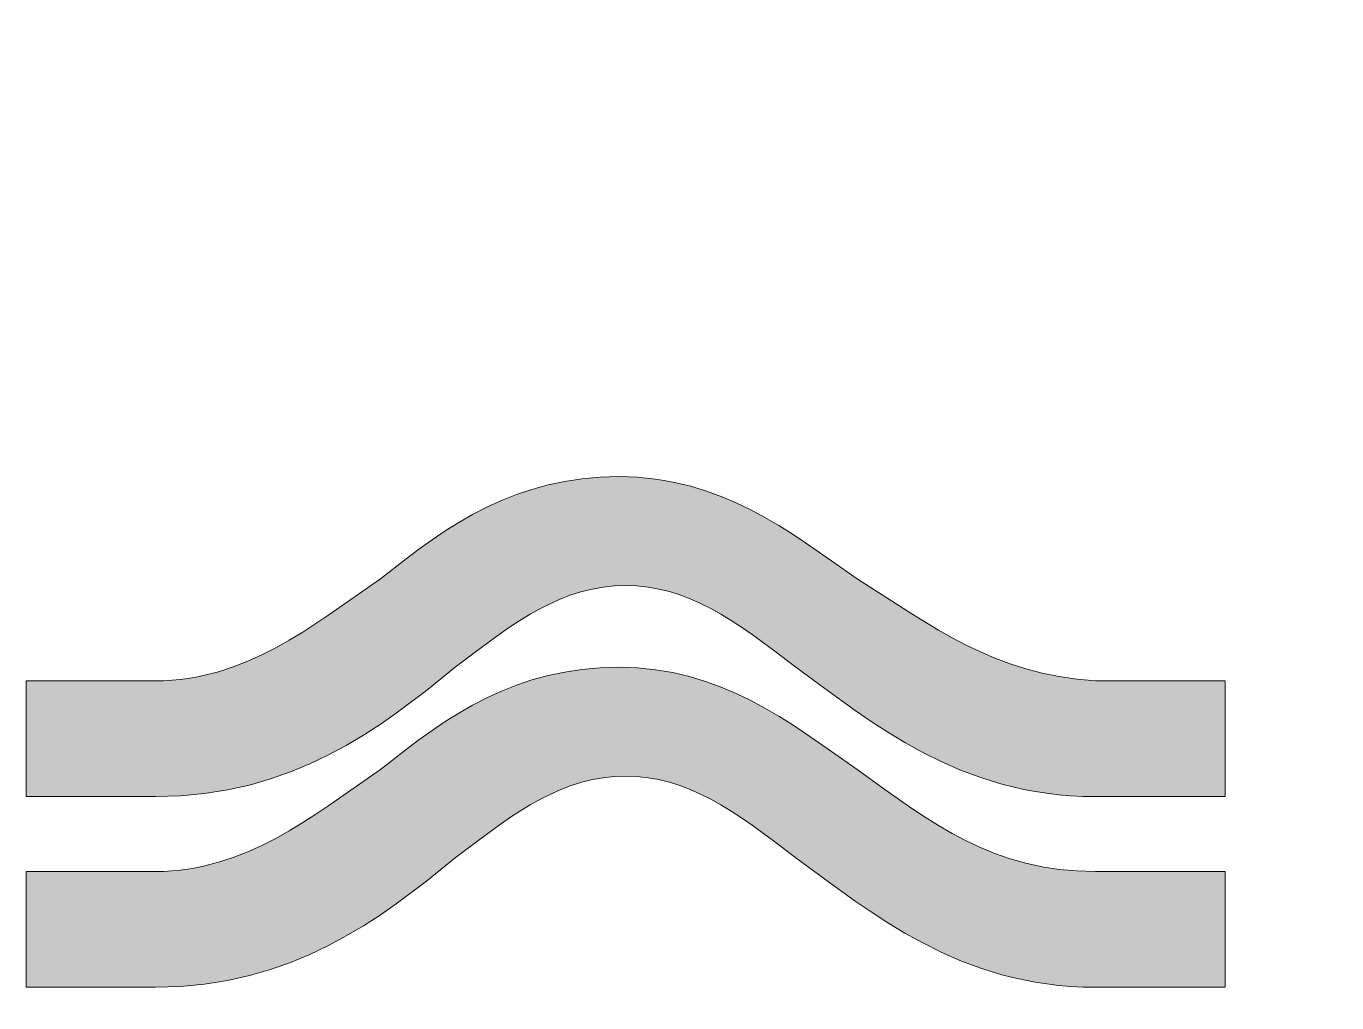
# Model space of a CAD drawing. Header units: inches. Extents: x 0.01 to 2.37, y 0.18 to 2.22.
# Drawn here: x 1.641 to 1.8414, y 0.8768 to 1.0262 of the extents above; entities that cross this region are included whole.
import ezdxf

# ---------------------------------------------------------------- set-up
doc = ezdxf.new("R2010")
doc.units = ezdxf.units.IN
doc.header["$MEASUREMENT"] = 0
doc.layers.add('Layer 1', color=7, linetype='Continuous', lineweight=0)

# ---------------------------------------------------------------- blocks, each defined once
blk = doc.blocks.new('Block_20')
at = {"layer": 'Layer 1', "transparency": 33554687}
h = blk.add_hatch(color=7, dxfattribs=at)
edge = h.paths.add_edge_path()
edge.add_spline(control_points=[(1.73303, 0.95726), (1.73303, 0.95726), (1.73445, 0.95719), (1.73445, 0.95719), (1.73445, 0.95719), (1.73584, 0.95707), (1.73584, 0.95707), (1.73584, 0.95707), (1.7372, 0.95691), (1.7372, 0.95691), (1.7372, 0.95691), (1.73854, 0.9567), (1.73854, 0.9567), (1.73854, 0.9567), (1.73985, 0.95646), (1.73985, 0.95646), (1.73985, 0.95646), (1.7424, 0.95586), (1.7424, 0.95586), (1.7424, 0.95586), (1.74486, 0.95513), (1.74486, 0.95513), (1.74486, 0.95513), (1.74724, 0.95426), (1.74724, 0.95426), (1.74724, 0.95426), (1.74953, 0.95328), (1.74953, 0.95328), (1.74953, 0.95328), (1.75176, 0.9522), (1.75176, 0.9522), (1.75176, 0.9522), (1.75393, 0.95104), (1.75393, 0.95104), (1.75393, 0.95104), (1.75604, 0.9498), (1.75604, 0.9498), (1.75604, 0.9498), (1.75811, 0.94851), (1.75811, 0.94851), (1.75811, 0.94851), (1.76015, 0.94717), (1.76015, 0.94717), (1.76015, 0.94717), (1.76412, 0.94442), (1.76412, 0.94442), (1.76412, 0.94442), (1.76804, 0.94165), (1.76804, 0.94165), (1.76804, 0.94165), (1.77637, 0.93628), (1.77637, 0.93628), (1.77637, 0.93628), (1.78049, 0.93378), (1.78049, 0.93378), (1.78049, 0.93378), (1.78258, 0.93261), (1.78258, 0.93261), (1.78258, 0.93261), (1.7847, 0.9315), (1.7847, 0.9315), (1.7847, 0.9315), (1.78688, 0.93046), (1.78688, 0.93046), (1.78688, 0.93046), (1.78911, 0.92951), (1.78911, 0.92951), (1.78911, 0.92951), (1.79143, 0.92865), (1.79143, 0.92865), (1.79143, 0.92865), (1.79382, 0.92789), (1.79382, 0.92789), (1.79382, 0.92789), (1.79631, 0.92723), (1.79631, 0.92723), (1.79631, 0.92723), (1.79891, 0.9267), (1.79891, 0.9267), (1.79891, 0.9267), (1.80164, 0.9263), (1.80164, 0.9263), (1.80164, 0.9263), (1.8045, 0.92603), (1.8045, 0.92603), (1.8045, 0.92603), (1.82429, 0.92603), (1.82429, 0.92603), (1.82429, 0.92603), (1.82429, 0.90832), (1.82429, 0.90832), (1.82429, 0.90832), (1.8045, 0.90832), (1.8045, 0.90832), (1.8045, 0.90832), (1.80256, 0.90835), (1.80256, 0.90835), (1.80256, 0.90835), (1.80067, 0.90845), (1.80067, 0.90845), (1.80067, 0.90845), (1.79883, 0.90861), (1.79883, 0.90861), (1.79883, 0.90861), (1.79702, 0.90883), (1.79702, 0.90883), (1.79702, 0.90883), (1.79524, 0.90911), (1.79524, 0.90911), (1.79524, 0.90911), (1.79351, 0.90943), (1.79351, 0.90943), (1.79351, 0.90943), (1.79182, 0.90981), (1.79182, 0.90981), (1.79182, 0.90981), (1.79016, 0.91024), (1.79016, 0.91024), (1.79016, 0.91024), (1.78853, 0.91072), (1.78853, 0.91072), (1.78853, 0.91072), (1.78694, 0.91123), (1.78694, 0.91123), (1.78694, 0.91123), (1.78386, 0.91239), (1.78386, 0.91239), (1.78386, 0.91239), (1.7809, 0.91368), (1.7809, 0.91368), (1.7809, 0.91368), (1.77806, 0.91509), (1.77806, 0.91509), (1.77806, 0.91509), (1.77533, 0.9166), (1.77533, 0.9166), (1.77533, 0.9166), (1.77271, 0.91819), (1.77271, 0.91819), (1.77271, 0.91819), (1.77017, 0.91983), (1.77017, 0.91983), (1.77017, 0.91983), (1.76773, 0.9215), (1.76773, 0.9215), (1.76773, 0.9215), (1.76307, 0.92487), (1.76307, 0.92487), (1.76307, 0.92487), (1.75866, 0.92811), (1.75866, 0.92811), (1.75866, 0.92811), (1.75524, 0.93074), (1.75524, 0.93074), (1.75524, 0.93074), (1.75196, 0.93314), (1.75196, 0.93314), (1.75196, 0.93314), (1.75036, 0.93424), (1.75036, 0.93424), (1.75036, 0.93424), (1.74878, 0.93527), (1.74878, 0.93527), (1.74878, 0.93527), (1.7472, 0.93622), (1.7472, 0.93622), (1.7472, 0.93622), (1.74564, 0.9371), (1.74564, 0.9371), (1.74564, 0.9371), (1.74408, 0.93789), (1.74408, 0.93789), (1.74408, 0.93789), (1.74251, 0.93858), (1.74251, 0.93858), (1.74251, 0.93858), (1.74093, 0.93918), (1.74093, 0.93918), (1.74093, 0.93918), (1.73933, 0.93969), (1.73933, 0.93969), (1.73933, 0.93969), (1.7377, 0.94008), (1.7377, 0.94008), (1.7377, 0.94008), (1.73605, 0.94037), (1.73605, 0.94037), (1.73605, 0.94037), (1.73435, 0.94055), (1.73435, 0.94055), (1.73435, 0.94055), (1.73262, 0.94061), (1.73262, 0.94061), (1.73262, 0.94061), (1.73089, 0.94055), (1.73089, 0.94055), (1.73089, 0.94055), (1.7292, 0.94037), (1.7292, 0.94037), (1.7292, 0.94037), (1.72754, 0.94008), (1.72754, 0.94008), (1.72754, 0.94008), (1.72592, 0.93969), (1.72592, 0.93969), (1.72592, 0.93969), (1.72432, 0.93918), (1.72432, 0.93918), (1.72432, 0.93918), (1.72273, 0.93858), (1.72273, 0.93858), (1.72273, 0.93858), (1.72117, 0.93789), (1.72117, 0.93789), (1.72117, 0.93789), (1.7196, 0.9371), (1.7196, 0.9371), (1.7196, 0.9371), (1.71804, 0.93622), (1.71804, 0.93622), (1.71804, 0.93622), (1.71647, 0.93527), (1.71647, 0.93527), (1.71647, 0.93527), (1.71489, 0.93424), (1.71489, 0.93424), (1.71489, 0.93424), (1.71328, 0.93314), (1.71328, 0.93314), (1.71328, 0.93314), (1.71, 0.93074), (1.71, 0.93074), (1.71, 0.93074), (1.70658, 0.92811), (1.70658, 0.92811), (1.70658, 0.92811), (1.70217, 0.92457), (1.70217, 0.92457), (1.70217, 0.92457), (1.69752, 0.92107), (1.69752, 0.92107), (1.69752, 0.92107), (1.69507, 0.91937), (1.69507, 0.91937), (1.69507, 0.91937), (1.69254, 0.91773), (1.69254, 0.91773), (1.69254, 0.91773), (1.68991, 0.91617), (1.68991, 0.91617), (1.68991, 0.91617), (1.68718, 0.9147), (1.68718, 0.9147), (1.68718, 0.9147), (1.68434, 0.91334), (1.68434, 0.91334), (1.68434, 0.91334), (1.68138, 0.91211), (1.68138, 0.91211), (1.68138, 0.91211), (1.6783, 0.91102), (1.6783, 0.91102), (1.6783, 0.91102), (1.67509, 0.91009), (1.67509, 0.91009), (1.67509, 0.91009), (1.67173, 0.90935), (1.67173, 0.90935), (1.67173, 0.90935), (1.66823, 0.90879), (1.66823, 0.90879), (1.66823, 0.90879), (1.66457, 0.90844), (1.66457, 0.90844), (1.66457, 0.90844), (1.66075, 0.90832), (1.66075, 0.90832), (1.66075, 0.90832), (1.64096, 0.90832), (1.64096, 0.90832), (1.64096, 0.90832), (1.64096, 0.92603), (1.64096, 0.92603), (1.64096, 0.92603), (1.66075, 0.92603), (1.66075, 0.92603), (1.66075, 0.92603), (1.66201, 0.92606), (1.66201, 0.92606), (1.66201, 0.92606), (1.66325, 0.92613), (1.66325, 0.92613), (1.66325, 0.92613), (1.66448, 0.92624), (1.66448, 0.92624), (1.66448, 0.92624), (1.66569, 0.9264), (1.66569, 0.9264), (1.66569, 0.9264), (1.66688, 0.92661), (1.66688, 0.92661), (1.66688, 0.92661), (1.66806, 0.92685), (1.66806, 0.92685), (1.66806, 0.92685), (1.67037, 0.92744), (1.67037, 0.92744), (1.67037, 0.92744), (1.67262, 0.92819), (1.67262, 0.92819), (1.67262, 0.92819), (1.67483, 0.92905), (1.67483, 0.92905), (1.67483, 0.92905), (1.67699, 0.93003), (1.67699, 0.93003), (1.67699, 0.93003), (1.67911, 0.93111), (1.67911, 0.93111), (1.67911, 0.93111), (1.68119, 0.93227), (1.68119, 0.93227), (1.68119, 0.93227), (1.68324, 0.93351), (1.68324, 0.93351), (1.68324, 0.93351), (1.68526, 0.9348), (1.68526, 0.9348), (1.68526, 0.9348), (1.68726, 0.93614), (1.68726, 0.93614), (1.68726, 0.93614), (1.69512, 0.94165), (1.69512, 0.94165), (1.69512, 0.94165), (1.69904, 0.94472), (1.69904, 0.94472), (1.69904, 0.94472), (1.70102, 0.94619), (1.70102, 0.94619), (1.70102, 0.94619), (1.70302, 0.94761), (1.70302, 0.94761), (1.70302, 0.94761), (1.70505, 0.94897), (1.70505, 0.94897), (1.70505, 0.94897), (1.70711, 0.95026), (1.70711, 0.95026), (1.70711, 0.95026), (1.70923, 0.95147), (1.70923, 0.95147), (1.70923, 0.95147), (1.7114, 0.95259), (1.7114, 0.95259), (1.7114, 0.95259), (1.71363, 0.95362), (1.71363, 0.95362), (1.71363, 0.95362), (1.71593, 0.95453), (1.71593, 0.95453), (1.71593, 0.95453), (1.7183, 0.95533), (1.7183, 0.95533), (1.7183, 0.95533), (1.72076, 0.95601), (1.72076, 0.95601), (1.72076, 0.95601), (1.72331, 0.95655), (1.72331, 0.95655), (1.72331, 0.95655), (1.72595, 0.95695), (1.72595, 0.95695), (1.72595, 0.95695), (1.72871, 0.9572), (1.72871, 0.9572), (1.72871, 0.9572), (1.73158, 0.95728), (1.73158, 0.95728), (1.73158, 0.95728), (1.73303, 0.95726), (1.73303, 0.95726)], knot_values=[0, 0, 0, 0, 1, 1, 1, 2, 2, 2, 3, 3, 3, 4, 4, 4, 5, 5, 5, 6, 6, 6, 7, 7, 7, 8, 8, 8, 9, 9, 9, 10, 10, 10, 11, 11, 11, 12, 12, 12, 13, 13, 13, 14, 14, 14, 15, 15, 15, 16, 16, 16, 17, 17, 17, 18, 18, 18, 19, 19, 19, 20, 20, 20, 21, 21, 21, 22, 22, 22, 23, 23, 23, 24, 24, 24, 25, 25, 25, 26, 26, 26, 27, 27, 27, 28, 28, 28, 29, 29, 29, 30, 30, 30, 31, 31, 31, 32, 32, 32, 33, 33, 33, 34, 34, 34, 35, 35, 35, 36, 36, 36, 37, 37, 37, 38, 38, 38, 39, 39, 39, 40, 40, 40, 41, 41, 41, 42, 42, 42, 43, 43, 43, 44, 44, 44, 45, 45, 45, 46, 46, 46, 47, 47, 47, 48, 48, 48, 49, 49, 49, 50, 50, 50, 51, 51, 51, 52, 52, 52, 53, 53, 53, 54, 54, 54, 55, 55, 55, 56, 56, 56, 57, 57, 57, 58, 58, 58, 59, 59, 59, 60, 60, 60, 61, 61, 61, 62, 62, 62, 63, 63, 63, 64, 64, 64, 65, 65, 65, 66, 66, 66, 67, 67, 67, 68, 68, 68, 69, 69, 69, 70, 70, 70, 71, 71, 71, 72, 72, 72, 73, 73, 73, 74, 74, 74, 75, 75, 75, 76, 76, 76, 77, 77, 77, 78, 78, 78, 79, 79, 79, 80, 80, 80, 81, 81, 81, 82, 82, 82, 83, 83, 83, 84, 84, 84, 85, 85, 85, 86, 86, 86, 87, 87, 87, 88, 88, 88, 89, 89, 89, 90, 90, 90, 91, 91, 91, 92, 92, 92, 93, 93, 93, 94, 94, 94, 95, 95, 95, 96, 96, 96, 97, 97, 97, 98, 98, 98, 99, 99, 99, 100, 100, 100, 101, 101, 101, 102, 102, 102, 103, 103, 103, 104, 104, 104, 105, 105, 105, 106, 106, 106, 107, 107, 107, 108, 108, 108, 109, 109, 109, 110, 110, 110, 111, 111, 111, 112, 112, 112, 113, 113, 113, 114, 114, 114, 115, 115, 115, 116, 116, 116, 117, 117, 117, 118, 118, 118, 119, 119, 119, 120, 120, 120, 121, 121, 121, 122, 122, 122, 123, 123, 123, 124, 124, 124, 125, 125, 125, 126, 126, 126, 127, 127, 127, 127], degree=3, periodic=0)
h = blk.add_hatch(color=7, dxfattribs=at)
edge = h.paths.add_edge_path()
edge.add_spline(control_points=[(1.73303, 0.92809), (1.73303, 0.92809), (1.73445, 0.92802), (1.73445, 0.92802), (1.73445, 0.92802), (1.73584, 0.9279), (1.73584, 0.9279), (1.73584, 0.9279), (1.7372, 0.92774), (1.7372, 0.92774), (1.7372, 0.92774), (1.73854, 0.92754), (1.73854, 0.92754), (1.73854, 0.92754), (1.73985, 0.9273), (1.73985, 0.9273), (1.73985, 0.9273), (1.7424, 0.9267), (1.7424, 0.9267), (1.7424, 0.9267), (1.74486, 0.92596), (1.74486, 0.92596), (1.74486, 0.92596), (1.74724, 0.92509), (1.74724, 0.92509), (1.74724, 0.92509), (1.74953, 0.92411), (1.74953, 0.92411), (1.74953, 0.92411), (1.75176, 0.92304), (1.75176, 0.92304), (1.75176, 0.92304), (1.75393, 0.92187), (1.75393, 0.92187), (1.75393, 0.92187), (1.75604, 0.92064), (1.75604, 0.92064), (1.75604, 0.92064), (1.75811, 0.91934), (1.75811, 0.91934), (1.75811, 0.91934), (1.76015, 0.918), (1.76015, 0.918), (1.76015, 0.918), (1.76412, 0.91525), (1.76412, 0.91525), (1.76412, 0.91525), (1.76804, 0.91249), (1.76804, 0.91249), (1.76804, 0.91249), (1.77225, 0.90943), (1.77225, 0.90943), (1.77225, 0.90943), (1.77637, 0.90653), (1.77637, 0.90653), (1.77637, 0.90653), (1.77843, 0.90517), (1.77843, 0.90517), (1.77843, 0.90517), (1.78049, 0.90388), (1.78049, 0.90388), (1.78049, 0.90388), (1.78258, 0.90267), (1.78258, 0.90267), (1.78258, 0.90267), (1.7847, 0.90155), (1.7847, 0.90155), (1.7847, 0.90155), (1.78688, 0.90053), (1.78688, 0.90053), (1.78688, 0.90053), (1.78911, 0.89961), (1.78911, 0.89961), (1.78911, 0.89961), (1.79143, 0.89881), (1.79143, 0.89881), (1.79143, 0.89881), (1.79382, 0.89813), (1.79382, 0.89813), (1.79382, 0.89813), (1.79631, 0.89759), (1.79631, 0.89759), (1.79631, 0.89759), (1.79891, 0.89719), (1.79891, 0.89719), (1.79891, 0.89719), (1.80164, 0.89695), (1.80164, 0.89695), (1.80164, 0.89695), (1.8045, 0.89686), (1.8045, 0.89686), (1.8045, 0.89686), (1.82429, 0.89686), (1.82429, 0.89686), (1.82429, 0.89686), (1.82429, 0.87915), (1.82429, 0.87915), (1.82429, 0.87915), (1.8045, 0.87915), (1.8045, 0.87915), (1.8045, 0.87915), (1.80256, 0.87919), (1.80256, 0.87919), (1.80256, 0.87919), (1.80067, 0.87929), (1.80067, 0.87929), (1.80067, 0.87929), (1.79883, 0.87944), (1.79883, 0.87944), (1.79883, 0.87944), (1.79702, 0.87967), (1.79702, 0.87967), (1.79702, 0.87967), (1.79524, 0.87994), (1.79524, 0.87994), (1.79524, 0.87994), (1.79351, 0.88027), (1.79351, 0.88027), (1.79351, 0.88027), (1.79182, 0.88065), (1.79182, 0.88065), (1.79182, 0.88065), (1.79016, 0.88107), (1.79016, 0.88107), (1.79016, 0.88107), (1.78853, 0.88155), (1.78853, 0.88155), (1.78853, 0.88155), (1.78694, 0.88207), (1.78694, 0.88207), (1.78694, 0.88207), (1.78386, 0.88322), (1.78386, 0.88322), (1.78386, 0.88322), (1.7809, 0.88451), (1.7809, 0.88451), (1.7809, 0.88451), (1.77806, 0.88593), (1.77806, 0.88593), (1.77806, 0.88593), (1.77533, 0.88744), (1.77533, 0.88744), (1.77533, 0.88744), (1.77271, 0.88902), (1.77271, 0.88902), (1.77271, 0.88902), (1.77017, 0.89067), (1.77017, 0.89067), (1.77017, 0.89067), (1.76773, 0.89234), (1.76773, 0.89234), (1.76773, 0.89234), (1.76307, 0.8957), (1.76307, 0.8957), (1.76307, 0.8957), (1.75866, 0.89894), (1.75866, 0.89894), (1.75866, 0.89894), (1.75524, 0.90158), (1.75524, 0.90158), (1.75524, 0.90158), (1.75196, 0.90398), (1.75196, 0.90398), (1.75196, 0.90398), (1.75036, 0.90507), (1.75036, 0.90507), (1.75036, 0.90507), (1.74878, 0.90611), (1.74878, 0.90611), (1.74878, 0.90611), (1.7472, 0.90706), (1.7472, 0.90706), (1.7472, 0.90706), (1.74564, 0.90793), (1.74564, 0.90793), (1.74564, 0.90793), (1.74408, 0.90872), (1.74408, 0.90872), (1.74408, 0.90872), (1.74251, 0.90941), (1.74251, 0.90941), (1.74251, 0.90941), (1.74093, 0.91002), (1.74093, 0.91002), (1.74093, 0.91002), (1.73933, 0.91052), (1.73933, 0.91052), (1.73933, 0.91052), (1.7377, 0.91092), (1.7377, 0.91092), (1.7377, 0.91092), (1.73605, 0.91121), (1.73605, 0.91121), (1.73605, 0.91121), (1.73435, 0.91139), (1.73435, 0.91139), (1.73435, 0.91139), (1.73262, 0.91144), (1.73262, 0.91144), (1.73262, 0.91144), (1.73089, 0.91139), (1.73089, 0.91139), (1.73089, 0.91139), (1.7292, 0.91121), (1.7292, 0.91121), (1.7292, 0.91121), (1.72754, 0.91092), (1.72754, 0.91092), (1.72754, 0.91092), (1.72592, 0.91052), (1.72592, 0.91052), (1.72592, 0.91052), (1.72432, 0.91002), (1.72432, 0.91002), (1.72432, 0.91002), (1.72273, 0.90941), (1.72273, 0.90941), (1.72273, 0.90941), (1.72117, 0.90872), (1.72117, 0.90872), (1.72117, 0.90872), (1.7196, 0.90793), (1.7196, 0.90793), (1.7196, 0.90793), (1.71804, 0.90706), (1.71804, 0.90706), (1.71804, 0.90706), (1.71647, 0.90611), (1.71647, 0.90611), (1.71647, 0.90611), (1.71489, 0.90507), (1.71489, 0.90507), (1.71489, 0.90507), (1.71328, 0.90398), (1.71328, 0.90398), (1.71328, 0.90398), (1.71, 0.90158), (1.71, 0.90158), (1.71, 0.90158), (1.70658, 0.89894), (1.70658, 0.89894), (1.70658, 0.89894), (1.70217, 0.89541), (1.70217, 0.89541), (1.70217, 0.89541), (1.69752, 0.8919), (1.69752, 0.8919), (1.69752, 0.8919), (1.69507, 0.8902), (1.69507, 0.8902), (1.69507, 0.8902), (1.69254, 0.88856), (1.69254, 0.88856), (1.69254, 0.88856), (1.68991, 0.887), (1.68991, 0.887), (1.68991, 0.887), (1.68718, 0.88554), (1.68718, 0.88554), (1.68718, 0.88554), (1.68434, 0.88418), (1.68434, 0.88418), (1.68434, 0.88418), (1.68138, 0.88294), (1.68138, 0.88294), (1.68138, 0.88294), (1.6783, 0.88186), (1.6783, 0.88186), (1.6783, 0.88186), (1.67509, 0.88093), (1.67509, 0.88093), (1.67509, 0.88093), (1.67173, 0.88018), (1.67173, 0.88018), (1.67173, 0.88018), (1.66823, 0.87962), (1.66823, 0.87962), (1.66823, 0.87962), (1.66457, 0.87928), (1.66457, 0.87928), (1.66457, 0.87928), (1.66075, 0.87915), (1.66075, 0.87915), (1.66075, 0.87915), (1.64096, 0.87915), (1.64096, 0.87915), (1.64096, 0.87915), (1.64096, 0.89686), (1.64096, 0.89686), (1.64096, 0.89686), (1.66075, 0.89686), (1.66075, 0.89686), (1.66075, 0.89686), (1.66201, 0.89689), (1.66201, 0.89689), (1.66201, 0.89689), (1.66325, 0.89696), (1.66325, 0.89696), (1.66325, 0.89696), (1.66448, 0.89707), (1.66448, 0.89707), (1.66448, 0.89707), (1.66569, 0.89724), (1.66569, 0.89724), (1.66569, 0.89724), (1.66688, 0.89744), (1.66688, 0.89744), (1.66688, 0.89744), (1.66806, 0.89768), (1.66806, 0.89768), (1.66806, 0.89768), (1.67037, 0.89828), (1.67037, 0.89828), (1.67037, 0.89828), (1.67262, 0.89902), (1.67262, 0.89902), (1.67262, 0.89902), (1.67483, 0.89989), (1.67483, 0.89989), (1.67483, 0.89989), (1.67699, 0.90086), (1.67699, 0.90086), (1.67699, 0.90086), (1.67911, 0.90194), (1.67911, 0.90194), (1.67911, 0.90194), (1.68119, 0.90311), (1.68119, 0.90311), (1.68119, 0.90311), (1.68324, 0.90434), (1.68324, 0.90434), (1.68324, 0.90434), (1.68526, 0.90563), (1.68526, 0.90563), (1.68526, 0.90563), (1.68726, 0.90697), (1.68726, 0.90697), (1.68726, 0.90697), (1.69512, 0.91249), (1.69512, 0.91249), (1.69512, 0.91249), (1.69904, 0.91555), (1.69904, 0.91555), (1.69904, 0.91555), (1.70102, 0.91702), (1.70102, 0.91702), (1.70102, 0.91702), (1.70302, 0.91844), (1.70302, 0.91844), (1.70302, 0.91844), (1.70505, 0.9198), (1.70505, 0.9198), (1.70505, 0.9198), (1.70711, 0.92109), (1.70711, 0.92109), (1.70711, 0.92109), (1.70923, 0.9223), (1.70923, 0.9223), (1.70923, 0.9223), (1.7114, 0.92343), (1.7114, 0.92343), (1.7114, 0.92343), (1.71363, 0.92445), (1.71363, 0.92445), (1.71363, 0.92445), (1.71593, 0.92537), (1.71593, 0.92537), (1.71593, 0.92537), (1.7183, 0.92617), (1.7183, 0.92617), (1.7183, 0.92617), (1.72076, 0.92684), (1.72076, 0.92684), (1.72076, 0.92684), (1.72331, 0.92739), (1.72331, 0.92739), (1.72331, 0.92739), (1.72595, 0.92778), (1.72595, 0.92778), (1.72595, 0.92778), (1.72871, 0.92803), (1.72871, 0.92803), (1.72871, 0.92803), (1.73158, 0.92811), (1.73158, 0.92811), (1.73158, 0.92811), (1.73303, 0.92809), (1.73303, 0.92809)], knot_values=[0, 0, 0, 0, 1, 1, 1, 2, 2, 2, 3, 3, 3, 4, 4, 4, 5, 5, 5, 6, 6, 6, 7, 7, 7, 8, 8, 8, 9, 9, 9, 10, 10, 10, 11, 11, 11, 12, 12, 12, 13, 13, 13, 14, 14, 14, 15, 15, 15, 16, 16, 16, 17, 17, 17, 18, 18, 18, 19, 19, 19, 20, 20, 20, 21, 21, 21, 22, 22, 22, 23, 23, 23, 24, 24, 24, 25, 25, 25, 26, 26, 26, 27, 27, 27, 28, 28, 28, 29, 29, 29, 30, 30, 30, 31, 31, 31, 32, 32, 32, 33, 33, 33, 34, 34, 34, 35, 35, 35, 36, 36, 36, 37, 37, 37, 38, 38, 38, 39, 39, 39, 40, 40, 40, 41, 41, 41, 42, 42, 42, 43, 43, 43, 44, 44, 44, 45, 45, 45, 46, 46, 46, 47, 47, 47, 48, 48, 48, 49, 49, 49, 50, 50, 50, 51, 51, 51, 52, 52, 52, 53, 53, 53, 54, 54, 54, 55, 55, 55, 56, 56, 56, 57, 57, 57, 58, 58, 58, 59, 59, 59, 60, 60, 60, 61, 61, 61, 62, 62, 62, 63, 63, 63, 64, 64, 64, 65, 65, 65, 66, 66, 66, 67, 67, 67, 68, 68, 68, 69, 69, 69, 70, 70, 70, 71, 71, 71, 72, 72, 72, 73, 73, 73, 74, 74, 74, 75, 75, 75, 76, 76, 76, 77, 77, 77, 78, 78, 78, 79, 79, 79, 80, 80, 80, 81, 81, 81, 82, 82, 82, 83, 83, 83, 84, 84, 84, 85, 85, 85, 86, 86, 86, 87, 87, 87, 88, 88, 88, 89, 89, 89, 90, 90, 90, 91, 91, 91, 92, 92, 92, 93, 93, 93, 94, 94, 94, 95, 95, 95, 96, 96, 96, 97, 97, 97, 98, 98, 98, 99, 99, 99, 100, 100, 100, 101, 101, 101, 102, 102, 102, 103, 103, 103, 104, 104, 104, 105, 105, 105, 106, 106, 106, 107, 107, 107, 108, 108, 108, 109, 109, 109, 110, 110, 110, 111, 111, 111, 112, 112, 112, 113, 113, 113, 114, 114, 114, 115, 115, 115, 116, 116, 116, 117, 117, 117, 118, 118, 118, 119, 119, 119, 120, 120, 120, 121, 121, 121, 122, 122, 122, 123, 123, 123, 124, 124, 124, 125, 125, 125, 126, 126, 126, 127, 127, 127, 128, 128, 128, 129, 129, 129, 129], degree=3, periodic=0)
at = {"layer": 'Layer 1'}
for points, knots in [([(1.73303, 0.95726), (1.73303, 0.95726), (1.73445, 0.95719), (1.73445, 0.95719), (1.73445, 0.95719), (1.73584, 0.95707), (1.73584, 0.95707), (1.73584, 0.95707), (1.7372, 0.95691), (1.7372, 0.95691), (1.7372, 0.95691), (1.73854, 0.9567), (1.73854, 0.9567), (1.73854, 0.9567), (1.73985, 0.95646), (1.73985, 0.95646), (1.73985, 0.95646), (1.7424, 0.95586), (1.7424, 0.95586), (1.7424, 0.95586), (1.74486, 0.95513), (1.74486, 0.95513), (1.74486, 0.95513), (1.74724, 0.95426), (1.74724, 0.95426), (1.74724, 0.95426), (1.74953, 0.95328), (1.74953, 0.95328), (1.74953, 0.95328), (1.75176, 0.9522), (1.75176, 0.9522), (1.75176, 0.9522), (1.75393, 0.95104), (1.75393, 0.95104), (1.75393, 0.95104), (1.75604, 0.9498), (1.75604, 0.9498), (1.75604, 0.9498), (1.75811, 0.94851), (1.75811, 0.94851), (1.75811, 0.94851), (1.76015, 0.94717), (1.76015, 0.94717), (1.76015, 0.94717), (1.76412, 0.94442), (1.76412, 0.94442), (1.76412, 0.94442), (1.76804, 0.94165), (1.76804, 0.94165), (1.76804, 0.94165), (1.77637, 0.93628), (1.77637, 0.93628), (1.77637, 0.93628), (1.78049, 0.93378), (1.78049, 0.93378), (1.78049, 0.93378), (1.78258, 0.93261), (1.78258, 0.93261), (1.78258, 0.93261), (1.7847, 0.9315), (1.7847, 0.9315), (1.7847, 0.9315), (1.78688, 0.93046), (1.78688, 0.93046), (1.78688, 0.93046), (1.78911, 0.92951), (1.78911, 0.92951), (1.78911, 0.92951), (1.79143, 0.92865), (1.79143, 0.92865), (1.79143, 0.92865), (1.79382, 0.92789), (1.79382, 0.92789), (1.79382, 0.92789), (1.79631, 0.92723), (1.79631, 0.92723), (1.79631, 0.92723), (1.79891, 0.9267), (1.79891, 0.9267), (1.79891, 0.9267), (1.80164, 0.9263), (1.80164, 0.9263), (1.80164, 0.9263), (1.8045, 0.92603), (1.8045, 0.92603), (1.8045, 0.92603), (1.82429, 0.92603), (1.82429, 0.92603), (1.82429, 0.92603), (1.82429, 0.90832), (1.82429, 0.90832), (1.82429, 0.90832), (1.8045, 0.90832), (1.8045, 0.90832), (1.8045, 0.90832), (1.80256, 0.90835), (1.80256, 0.90835), (1.80256, 0.90835), (1.80067, 0.90845), (1.80067, 0.90845), (1.80067, 0.90845), (1.79883, 0.90861), (1.79883, 0.90861), (1.79883, 0.90861), (1.79702, 0.90883), (1.79702, 0.90883), (1.79702, 0.90883), (1.79524, 0.90911), (1.79524, 0.90911), (1.79524, 0.90911), (1.79351, 0.90943), (1.79351, 0.90943), (1.79351, 0.90943), (1.79182, 0.90981), (1.79182, 0.90981), (1.79182, 0.90981), (1.79016, 0.91024), (1.79016, 0.91024), (1.79016, 0.91024), (1.78853, 0.91072), (1.78853, 0.91072), (1.78853, 0.91072), (1.78694, 0.91123), (1.78694, 0.91123), (1.78694, 0.91123), (1.78386, 0.91239), (1.78386, 0.91239), (1.78386, 0.91239), (1.7809, 0.91368), (1.7809, 0.91368), (1.7809, 0.91368), (1.77806, 0.91509), (1.77806, 0.91509), (1.77806, 0.91509), (1.77533, 0.9166), (1.77533, 0.9166), (1.77533, 0.9166), (1.77271, 0.91819), (1.77271, 0.91819), (1.77271, 0.91819), (1.77017, 0.91983), (1.77017, 0.91983), (1.77017, 0.91983), (1.76773, 0.9215), (1.76773, 0.9215), (1.76773, 0.9215), (1.76307, 0.92487), (1.76307, 0.92487), (1.76307, 0.92487), (1.75866, 0.92811), (1.75866, 0.92811), (1.75866, 0.92811), (1.75524, 0.93074), (1.75524, 0.93074), (1.75524, 0.93074), (1.75196, 0.93314), (1.75196, 0.93314), (1.75196, 0.93314), (1.75036, 0.93424), (1.75036, 0.93424), (1.75036, 0.93424), (1.74878, 0.93527), (1.74878, 0.93527), (1.74878, 0.93527), (1.7472, 0.93622), (1.7472, 0.93622), (1.7472, 0.93622), (1.74564, 0.9371), (1.74564, 0.9371), (1.74564, 0.9371), (1.74408, 0.93789), (1.74408, 0.93789), (1.74408, 0.93789), (1.74251, 0.93858), (1.74251, 0.93858), (1.74251, 0.93858), (1.74093, 0.93918), (1.74093, 0.93918), (1.74093, 0.93918), (1.73933, 0.93969), (1.73933, 0.93969), (1.73933, 0.93969), (1.7377, 0.94008), (1.7377, 0.94008), (1.7377, 0.94008), (1.73605, 0.94037), (1.73605, 0.94037), (1.73605, 0.94037), (1.73435, 0.94055), (1.73435, 0.94055), (1.73435, 0.94055), (1.73262, 0.94061), (1.73262, 0.94061), (1.73262, 0.94061), (1.73089, 0.94055), (1.73089, 0.94055), (1.73089, 0.94055), (1.7292, 0.94037), (1.7292, 0.94037), (1.7292, 0.94037), (1.72754, 0.94008), (1.72754, 0.94008), (1.72754, 0.94008), (1.72592, 0.93969), (1.72592, 0.93969), (1.72592, 0.93969), (1.72432, 0.93918), (1.72432, 0.93918), (1.72432, 0.93918), (1.72273, 0.93858), (1.72273, 0.93858), (1.72273, 0.93858), (1.72117, 0.93789), (1.72117, 0.93789), (1.72117, 0.93789), (1.7196, 0.9371), (1.7196, 0.9371), (1.7196, 0.9371), (1.71804, 0.93622), (1.71804, 0.93622), (1.71804, 0.93622), (1.71647, 0.93527), (1.71647, 0.93527), (1.71647, 0.93527), (1.71489, 0.93424), (1.71489, 0.93424), (1.71489, 0.93424), (1.71328, 0.93314), (1.71328, 0.93314), (1.71328, 0.93314), (1.71, 0.93074), (1.71, 0.93074), (1.71, 0.93074), (1.70658, 0.92811), (1.70658, 0.92811), (1.70658, 0.92811), (1.70217, 0.92457), (1.70217, 0.92457), (1.70217, 0.92457), (1.69752, 0.92107), (1.69752, 0.92107), (1.69752, 0.92107), (1.69507, 0.91937), (1.69507, 0.91937), (1.69507, 0.91937), (1.69254, 0.91773), (1.69254, 0.91773), (1.69254, 0.91773), (1.68991, 0.91617), (1.68991, 0.91617), (1.68991, 0.91617), (1.68718, 0.9147), (1.68718, 0.9147), (1.68718, 0.9147), (1.68434, 0.91334), (1.68434, 0.91334), (1.68434, 0.91334), (1.68138, 0.91211), (1.68138, 0.91211), (1.68138, 0.91211), (1.6783, 0.91102), (1.6783, 0.91102), (1.6783, 0.91102), (1.67509, 0.91009), (1.67509, 0.91009), (1.67509, 0.91009), (1.67173, 0.90935), (1.67173, 0.90935), (1.67173, 0.90935), (1.66823, 0.90879), (1.66823, 0.90879), (1.66823, 0.90879), (1.66457, 0.90844), (1.66457, 0.90844), (1.66457, 0.90844), (1.66075, 0.90832), (1.66075, 0.90832), (1.66075, 0.90832), (1.64096, 0.90832), (1.64096, 0.90832), (1.64096, 0.90832), (1.64096, 0.92603), (1.64096, 0.92603), (1.64096, 0.92603), (1.66075, 0.92603), (1.66075, 0.92603), (1.66075, 0.92603), (1.66201, 0.92606), (1.66201, 0.92606), (1.66201, 0.92606), (1.66325, 0.92613), (1.66325, 0.92613), (1.66325, 0.92613), (1.66448, 0.92624), (1.66448, 0.92624), (1.66448, 0.92624), (1.66569, 0.9264), (1.66569, 0.9264), (1.66569, 0.9264), (1.66688, 0.92661), (1.66688, 0.92661), (1.66688, 0.92661), (1.66806, 0.92685), (1.66806, 0.92685), (1.66806, 0.92685), (1.67037, 0.92744), (1.67037, 0.92744), (1.67037, 0.92744), (1.67262, 0.92819), (1.67262, 0.92819), (1.67262, 0.92819), (1.67483, 0.92905), (1.67483, 0.92905), (1.67483, 0.92905), (1.67699, 0.93003), (1.67699, 0.93003), (1.67699, 0.93003), (1.67911, 0.93111), (1.67911, 0.93111), (1.67911, 0.93111), (1.68119, 0.93227), (1.68119, 0.93227), (1.68119, 0.93227), (1.68324, 0.93351), (1.68324, 0.93351), (1.68324, 0.93351), (1.68526, 0.9348), (1.68526, 0.9348), (1.68526, 0.9348), (1.68726, 0.93614), (1.68726, 0.93614), (1.68726, 0.93614), (1.69512, 0.94165), (1.69512, 0.94165), (1.69512, 0.94165), (1.69904, 0.94472), (1.69904, 0.94472), (1.69904, 0.94472), (1.70102, 0.94619), (1.70102, 0.94619), (1.70102, 0.94619), (1.70302, 0.94761), (1.70302, 0.94761), (1.70302, 0.94761), (1.70505, 0.94897), (1.70505, 0.94897), (1.70505, 0.94897), (1.70711, 0.95026), (1.70711, 0.95026), (1.70711, 0.95026), (1.70923, 0.95147), (1.70923, 0.95147), (1.70923, 0.95147), (1.7114, 0.95259), (1.7114, 0.95259), (1.7114, 0.95259), (1.71363, 0.95362), (1.71363, 0.95362), (1.71363, 0.95362), (1.71593, 0.95453), (1.71593, 0.95453), (1.71593, 0.95453), (1.7183, 0.95533), (1.7183, 0.95533), (1.7183, 0.95533), (1.72076, 0.95601), (1.72076, 0.95601), (1.72076, 0.95601), (1.72331, 0.95655), (1.72331, 0.95655), (1.72331, 0.95655), (1.72595, 0.95695), (1.72595, 0.95695), (1.72595, 0.95695), (1.72871, 0.9572), (1.72871, 0.9572), (1.72871, 0.9572), (1.73158, 0.95728), (1.73158, 0.95728), (1.73158, 0.95728), (1.73303, 0.95726), (1.73303, 0.95726)], [0, 0, 0, 0, 1, 1, 1, 2, 2, 2, 3, 3, 3, 4, 4, 4, 5, 5, 5, 6, 6, 6, 7, 7, 7, 8, 8, 8, 9, 9, 9, 10, 10, 10, 11, 11, 11, 12, 12, 12, 13, 13, 13, 14, 14, 14, 15, 15, 15, 16, 16, 16, 17, 17, 17, 18, 18, 18, 19, 19, 19, 20, 20, 20, 21, 21, 21, 22, 22, 22, 23, 23, 23, 24, 24, 24, 25, 25, 25, 26, 26, 26, 27, 27, 27, 28, 28, 28, 29, 29, 29, 30, 30, 30, 31, 31, 31, 32, 32, 32, 33, 33, 33, 34, 34, 34, 35, 35, 35, 36, 36, 36, 37, 37, 37, 38, 38, 38, 39, 39, 39, 40, 40, 40, 41, 41, 41, 42, 42, 42, 43, 43, 43, 44, 44, 44, 45, 45, 45, 46, 46, 46, 47, 47, 47, 48, 48, 48, 49, 49, 49, 50, 50, 50, 51, 51, 51, 52, 52, 52, 53, 53, 53, 54, 54, 54, 55, 55, 55, 56, 56, 56, 57, 57, 57, 58, 58, 58, 59, 59, 59, 60, 60, 60, 61, 61, 61, 62, 62, 62, 63, 63, 63, 64, 64, 64, 65, 65, 65, 66, 66, 66, 67, 67, 67, 68, 68, 68, 69, 69, 69, 70, 70, 70, 71, 71, 71, 72, 72, 72, 73, 73, 73, 74, 74, 74, 75, 75, 75, 76, 76, 76, 77, 77, 77, 78, 78, 78, 79, 79, 79, 80, 80, 80, 81, 81, 81, 82, 82, 82, 83, 83, 83, 84, 84, 84, 85, 85, 85, 86, 86, 86, 87, 87, 87, 88, 88, 88, 89, 89, 89, 90, 90, 90, 91, 91, 91, 92, 92, 92, 93, 93, 93, 94, 94, 94, 95, 95, 95, 96, 96, 96, 97, 97, 97, 98, 98, 98, 99, 99, 99, 100, 100, 100, 101, 101, 101, 102, 102, 102, 103, 103, 103, 104, 104, 104, 105, 105, 105, 106, 106, 106, 107, 107, 107, 108, 108, 108, 109, 109, 109, 110, 110, 110, 111, 111, 111, 112, 112, 112, 113, 113, 113, 114, 114, 114, 115, 115, 115, 116, 116, 116, 117, 117, 117, 118, 118, 118, 119, 119, 119, 120, 120, 120, 121, 121, 121, 122, 122, 122, 123, 123, 123, 124, 124, 124, 125, 125, 125, 126, 126, 126, 127, 127, 127, 127]), ([(1.73303, 0.92809), (1.73303, 0.92809), (1.73445, 0.92802), (1.73445, 0.92802), (1.73445, 0.92802), (1.73584, 0.9279), (1.73584, 0.9279), (1.73584, 0.9279), (1.7372, 0.92774), (1.7372, 0.92774), (1.7372, 0.92774), (1.73854, 0.92754), (1.73854, 0.92754), (1.73854, 0.92754), (1.73985, 0.9273), (1.73985, 0.9273), (1.73985, 0.9273), (1.7424, 0.9267), (1.7424, 0.9267), (1.7424, 0.9267), (1.74486, 0.92596), (1.74486, 0.92596), (1.74486, 0.92596), (1.74724, 0.92509), (1.74724, 0.92509), (1.74724, 0.92509), (1.74953, 0.92411), (1.74953, 0.92411), (1.74953, 0.92411), (1.75176, 0.92304), (1.75176, 0.92304), (1.75176, 0.92304), (1.75393, 0.92187), (1.75393, 0.92187), (1.75393, 0.92187), (1.75604, 0.92064), (1.75604, 0.92064), (1.75604, 0.92064), (1.75811, 0.91934), (1.75811, 0.91934), (1.75811, 0.91934), (1.76015, 0.918), (1.76015, 0.918), (1.76015, 0.918), (1.76412, 0.91525), (1.76412, 0.91525), (1.76412, 0.91525), (1.76804, 0.91249), (1.76804, 0.91249), (1.76804, 0.91249), (1.77225, 0.90943), (1.77225, 0.90943), (1.77225, 0.90943), (1.77637, 0.90653), (1.77637, 0.90653), (1.77637, 0.90653), (1.77843, 0.90517), (1.77843, 0.90517), (1.77843, 0.90517), (1.78049, 0.90388), (1.78049, 0.90388), (1.78049, 0.90388), (1.78258, 0.90267), (1.78258, 0.90267), (1.78258, 0.90267), (1.7847, 0.90155), (1.7847, 0.90155), (1.7847, 0.90155), (1.78688, 0.90053), (1.78688, 0.90053), (1.78688, 0.90053), (1.78911, 0.89961), (1.78911, 0.89961), (1.78911, 0.89961), (1.79143, 0.89881), (1.79143, 0.89881), (1.79143, 0.89881), (1.79382, 0.89813), (1.79382, 0.89813), (1.79382, 0.89813), (1.79631, 0.89759), (1.79631, 0.89759), (1.79631, 0.89759), (1.79891, 0.89719), (1.79891, 0.89719), (1.79891, 0.89719), (1.80164, 0.89695), (1.80164, 0.89695), (1.80164, 0.89695), (1.8045, 0.89686), (1.8045, 0.89686), (1.8045, 0.89686), (1.82429, 0.89686), (1.82429, 0.89686), (1.82429, 0.89686), (1.82429, 0.87915), (1.82429, 0.87915), (1.82429, 0.87915), (1.8045, 0.87915), (1.8045, 0.87915), (1.8045, 0.87915), (1.80256, 0.87919), (1.80256, 0.87919), (1.80256, 0.87919), (1.80067, 0.87929), (1.80067, 0.87929), (1.80067, 0.87929), (1.79883, 0.87944), (1.79883, 0.87944), (1.79883, 0.87944), (1.79702, 0.87967), (1.79702, 0.87967), (1.79702, 0.87967), (1.79524, 0.87994), (1.79524, 0.87994), (1.79524, 0.87994), (1.79351, 0.88027), (1.79351, 0.88027), (1.79351, 0.88027), (1.79182, 0.88065), (1.79182, 0.88065), (1.79182, 0.88065), (1.79016, 0.88107), (1.79016, 0.88107), (1.79016, 0.88107), (1.78853, 0.88155), (1.78853, 0.88155), (1.78853, 0.88155), (1.78694, 0.88207), (1.78694, 0.88207), (1.78694, 0.88207), (1.78386, 0.88322), (1.78386, 0.88322), (1.78386, 0.88322), (1.7809, 0.88451), (1.7809, 0.88451), (1.7809, 0.88451), (1.77806, 0.88593), (1.77806, 0.88593), (1.77806, 0.88593), (1.77533, 0.88744), (1.77533, 0.88744), (1.77533, 0.88744), (1.77271, 0.88902), (1.77271, 0.88902), (1.77271, 0.88902), (1.77017, 0.89067), (1.77017, 0.89067), (1.77017, 0.89067), (1.76773, 0.89234), (1.76773, 0.89234), (1.76773, 0.89234), (1.76307, 0.8957), (1.76307, 0.8957), (1.76307, 0.8957), (1.75866, 0.89894), (1.75866, 0.89894), (1.75866, 0.89894), (1.75524, 0.90158), (1.75524, 0.90158), (1.75524, 0.90158), (1.75196, 0.90398), (1.75196, 0.90398), (1.75196, 0.90398), (1.75036, 0.90507), (1.75036, 0.90507), (1.75036, 0.90507), (1.74878, 0.90611), (1.74878, 0.90611), (1.74878, 0.90611), (1.7472, 0.90706), (1.7472, 0.90706), (1.7472, 0.90706), (1.74564, 0.90793), (1.74564, 0.90793), (1.74564, 0.90793), (1.74408, 0.90872), (1.74408, 0.90872), (1.74408, 0.90872), (1.74251, 0.90941), (1.74251, 0.90941), (1.74251, 0.90941), (1.74093, 0.91002), (1.74093, 0.91002), (1.74093, 0.91002), (1.73933, 0.91052), (1.73933, 0.91052), (1.73933, 0.91052), (1.7377, 0.91092), (1.7377, 0.91092), (1.7377, 0.91092), (1.73605, 0.91121), (1.73605, 0.91121), (1.73605, 0.91121), (1.73435, 0.91139), (1.73435, 0.91139), (1.73435, 0.91139), (1.73262, 0.91144), (1.73262, 0.91144), (1.73262, 0.91144), (1.73089, 0.91139), (1.73089, 0.91139), (1.73089, 0.91139), (1.7292, 0.91121), (1.7292, 0.91121), (1.7292, 0.91121), (1.72754, 0.91092), (1.72754, 0.91092), (1.72754, 0.91092), (1.72592, 0.91052), (1.72592, 0.91052), (1.72592, 0.91052), (1.72432, 0.91002), (1.72432, 0.91002), (1.72432, 0.91002), (1.72273, 0.90941), (1.72273, 0.90941), (1.72273, 0.90941), (1.72117, 0.90872), (1.72117, 0.90872), (1.72117, 0.90872), (1.7196, 0.90793), (1.7196, 0.90793), (1.7196, 0.90793), (1.71804, 0.90706), (1.71804, 0.90706), (1.71804, 0.90706), (1.71647, 0.90611), (1.71647, 0.90611), (1.71647, 0.90611), (1.71489, 0.90507), (1.71489, 0.90507), (1.71489, 0.90507), (1.71328, 0.90398), (1.71328, 0.90398), (1.71328, 0.90398), (1.71, 0.90158), (1.71, 0.90158), (1.71, 0.90158), (1.70658, 0.89894), (1.70658, 0.89894), (1.70658, 0.89894), (1.70217, 0.89541), (1.70217, 0.89541), (1.70217, 0.89541), (1.69752, 0.8919), (1.69752, 0.8919), (1.69752, 0.8919), (1.69507, 0.8902), (1.69507, 0.8902), (1.69507, 0.8902), (1.69254, 0.88856), (1.69254, 0.88856), (1.69254, 0.88856), (1.68991, 0.887), (1.68991, 0.887), (1.68991, 0.887), (1.68718, 0.88554), (1.68718, 0.88554), (1.68718, 0.88554), (1.68434, 0.88418), (1.68434, 0.88418), (1.68434, 0.88418), (1.68138, 0.88294), (1.68138, 0.88294), (1.68138, 0.88294), (1.6783, 0.88186), (1.6783, 0.88186), (1.6783, 0.88186), (1.67509, 0.88093), (1.67509, 0.88093), (1.67509, 0.88093), (1.67173, 0.88018), (1.67173, 0.88018), (1.67173, 0.88018), (1.66823, 0.87962), (1.66823, 0.87962), (1.66823, 0.87962), (1.66457, 0.87928), (1.66457, 0.87928), (1.66457, 0.87928), (1.66075, 0.87915), (1.66075, 0.87915), (1.66075, 0.87915), (1.64096, 0.87915), (1.64096, 0.87915), (1.64096, 0.87915), (1.64096, 0.89686), (1.64096, 0.89686), (1.64096, 0.89686), (1.66075, 0.89686), (1.66075, 0.89686), (1.66075, 0.89686), (1.66201, 0.89689), (1.66201, 0.89689), (1.66201, 0.89689), (1.66325, 0.89696), (1.66325, 0.89696), (1.66325, 0.89696), (1.66448, 0.89707), (1.66448, 0.89707), (1.66448, 0.89707), (1.66569, 0.89724), (1.66569, 0.89724), (1.66569, 0.89724), (1.66688, 0.89744), (1.66688, 0.89744), (1.66688, 0.89744), (1.66806, 0.89768), (1.66806, 0.89768), (1.66806, 0.89768), (1.67037, 0.89828), (1.67037, 0.89828), (1.67037, 0.89828), (1.67262, 0.89902), (1.67262, 0.89902), (1.67262, 0.89902), (1.67483, 0.89989), (1.67483, 0.89989), (1.67483, 0.89989), (1.67699, 0.90086), (1.67699, 0.90086), (1.67699, 0.90086), (1.67911, 0.90194), (1.67911, 0.90194), (1.67911, 0.90194), (1.68119, 0.90311), (1.68119, 0.90311), (1.68119, 0.90311), (1.68324, 0.90434), (1.68324, 0.90434), (1.68324, 0.90434), (1.68526, 0.90563), (1.68526, 0.90563), (1.68526, 0.90563), (1.68726, 0.90697), (1.68726, 0.90697), (1.68726, 0.90697), (1.69512, 0.91249), (1.69512, 0.91249), (1.69512, 0.91249), (1.69904, 0.91555), (1.69904, 0.91555), (1.69904, 0.91555), (1.70102, 0.91702), (1.70102, 0.91702), (1.70102, 0.91702), (1.70302, 0.91844), (1.70302, 0.91844), (1.70302, 0.91844), (1.70505, 0.9198), (1.70505, 0.9198), (1.70505, 0.9198), (1.70711, 0.92109), (1.70711, 0.92109), (1.70711, 0.92109), (1.70923, 0.9223), (1.70923, 0.9223), (1.70923, 0.9223), (1.7114, 0.92343), (1.7114, 0.92343), (1.7114, 0.92343), (1.71363, 0.92445), (1.71363, 0.92445), (1.71363, 0.92445), (1.71593, 0.92537), (1.71593, 0.92537), (1.71593, 0.92537), (1.7183, 0.92617), (1.7183, 0.92617), (1.7183, 0.92617), (1.72076, 0.92684), (1.72076, 0.92684), (1.72076, 0.92684), (1.72331, 0.92739), (1.72331, 0.92739), (1.72331, 0.92739), (1.72595, 0.92778), (1.72595, 0.92778), (1.72595, 0.92778), (1.72871, 0.92803), (1.72871, 0.92803), (1.72871, 0.92803), (1.73158, 0.92811), (1.73158, 0.92811), (1.73158, 0.92811), (1.73303, 0.92809), (1.73303, 0.92809)], [0, 0, 0, 0, 1, 1, 1, 2, 2, 2, 3, 3, 3, 4, 4, 4, 5, 5, 5, 6, 6, 6, 7, 7, 7, 8, 8, 8, 9, 9, 9, 10, 10, 10, 11, 11, 11, 12, 12, 12, 13, 13, 13, 14, 14, 14, 15, 15, 15, 16, 16, 16, 17, 17, 17, 18, 18, 18, 19, 19, 19, 20, 20, 20, 21, 21, 21, 22, 22, 22, 23, 23, 23, 24, 24, 24, 25, 25, 25, 26, 26, 26, 27, 27, 27, 28, 28, 28, 29, 29, 29, 30, 30, 30, 31, 31, 31, 32, 32, 32, 33, 33, 33, 34, 34, 34, 35, 35, 35, 36, 36, 36, 37, 37, 37, 38, 38, 38, 39, 39, 39, 40, 40, 40, 41, 41, 41, 42, 42, 42, 43, 43, 43, 44, 44, 44, 45, 45, 45, 46, 46, 46, 47, 47, 47, 48, 48, 48, 49, 49, 49, 50, 50, 50, 51, 51, 51, 52, 52, 52, 53, 53, 53, 54, 54, 54, 55, 55, 55, 56, 56, 56, 57, 57, 57, 58, 58, 58, 59, 59, 59, 60, 60, 60, 61, 61, 61, 62, 62, 62, 63, 63, 63, 64, 64, 64, 65, 65, 65, 66, 66, 66, 67, 67, 67, 68, 68, 68, 69, 69, 69, 70, 70, 70, 71, 71, 71, 72, 72, 72, 73, 73, 73, 74, 74, 74, 75, 75, 75, 76, 76, 76, 77, 77, 77, 78, 78, 78, 79, 79, 79, 80, 80, 80, 81, 81, 81, 82, 82, 82, 83, 83, 83, 84, 84, 84, 85, 85, 85, 86, 86, 86, 87, 87, 87, 88, 88, 88, 89, 89, 89, 90, 90, 90, 91, 91, 91, 92, 92, 92, 93, 93, 93, 94, 94, 94, 95, 95, 95, 96, 96, 96, 97, 97, 97, 98, 98, 98, 99, 99, 99, 100, 100, 100, 101, 101, 101, 102, 102, 102, 103, 103, 103, 104, 104, 104, 105, 105, 105, 106, 106, 106, 107, 107, 107, 108, 108, 108, 109, 109, 109, 110, 110, 110, 111, 111, 111, 112, 112, 112, 113, 113, 113, 114, 114, 114, 115, 115, 115, 116, 116, 116, 117, 117, 117, 118, 118, 118, 119, 119, 119, 120, 120, 120, 121, 121, 121, 122, 122, 122, 123, 123, 123, 124, 124, 124, 125, 125, 125, 126, 126, 126, 127, 127, 127, 128, 128, 128, 129, 129, 129, 129])]:
    blk.add_open_spline(points, degree=3, knots=knots, dxfattribs=at)
blk = doc.blocks.new('Block_65')
at = {"layer": 'Layer 1', "transparency": 33554687}
h = blk.add_hatch(color=7, dxfattribs=at)
h.dxf.hatch_style = 2
edge = h.paths.add_edge_path()
edge.add_spline(control_points=[(1.77854, 0.17838), (1.77854, 0.17838), (2.36909, 1.20124), (2.36909, 1.20124)], knot_values=[0, 0, 0, 0, 1, 1, 1, 1], degree=3, periodic=0)
edge.add_line((2.36909, 1.20124), (1.77854, 0.17838))
at = {"layer": 'Layer 1', "color": 7, "lineweight": 35}
blk.add_open_spline([(1.77854, 0.17838), (1.77854, 0.17838), (2.36909, 1.20124), (2.36909, 1.20124)], degree=3, dxfattribs=at)

msp = doc.modelspace()

# ---------------------------------------------------------------- block references
at = {"layer": 'Layer 1'}
for name in ['Block_65', 'Block_20']:
    msp.add_blockref(name, (0, 0), dxfattribs=at)

doc.saveas('drawing.dxf')
